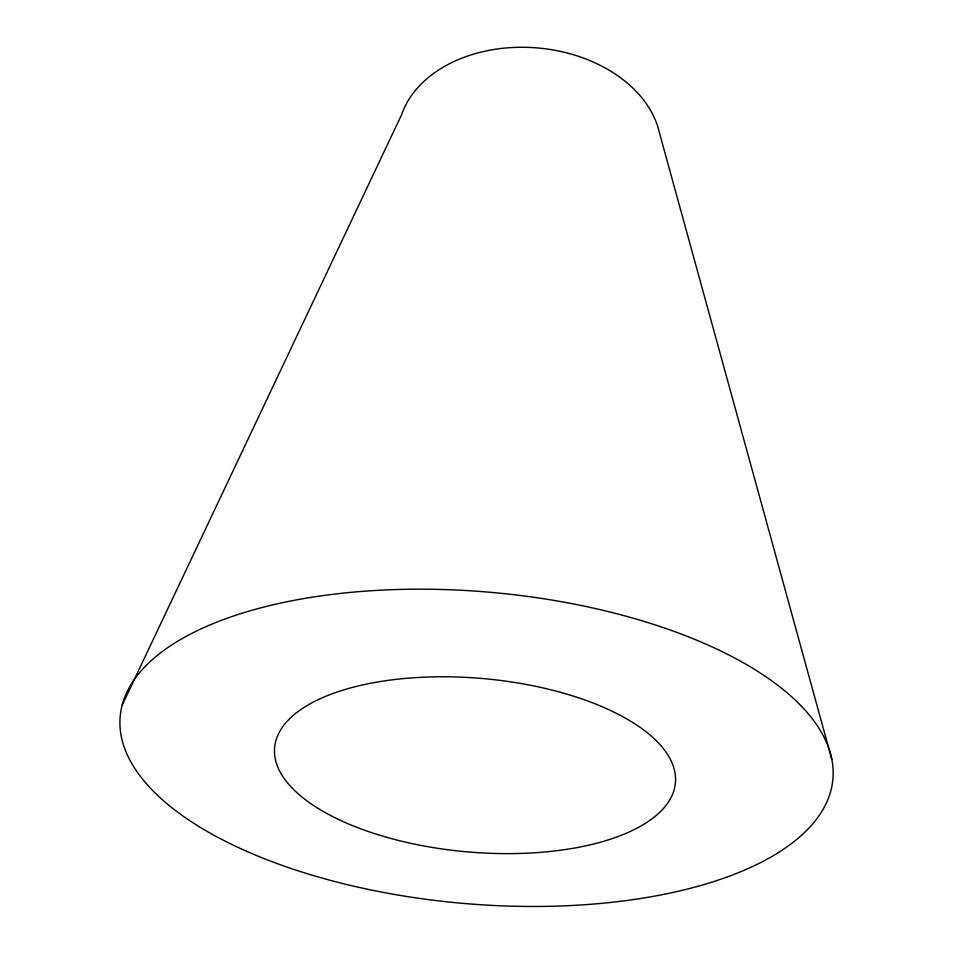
<?xml version="1.0" encoding="UTF-8"?>
<svg xmlns="http://www.w3.org/2000/svg" width="954" height="954" viewBox="0 0 954 954"><rect width="100%" height="100%" fill="white"/><g stroke="black" fill="none" stroke-linecap="round" stroke-linejoin="round"><path stroke-width="1.43" d="M122.172 705.125L401.551 114.814A131.95 95.305 5 0 1 534.502 47.712A131.95 95.305 5 0 1 659.405 132.725L831.828 759.36M246.311 851.159A357.738 156.146 5 0 0 827.523 800.406A357.738 156.146 5 0 0 355.782 591.909A357.738 156.146 5 0 0 246.311 851.159M356.868 827.333A201.175 87.005 5 0 0 674.442 788.624A201.175 87.005 5 0 0 393.74 679.642A201.175 87.005 5 0 0 356.868 827.333"/></g></svg>
